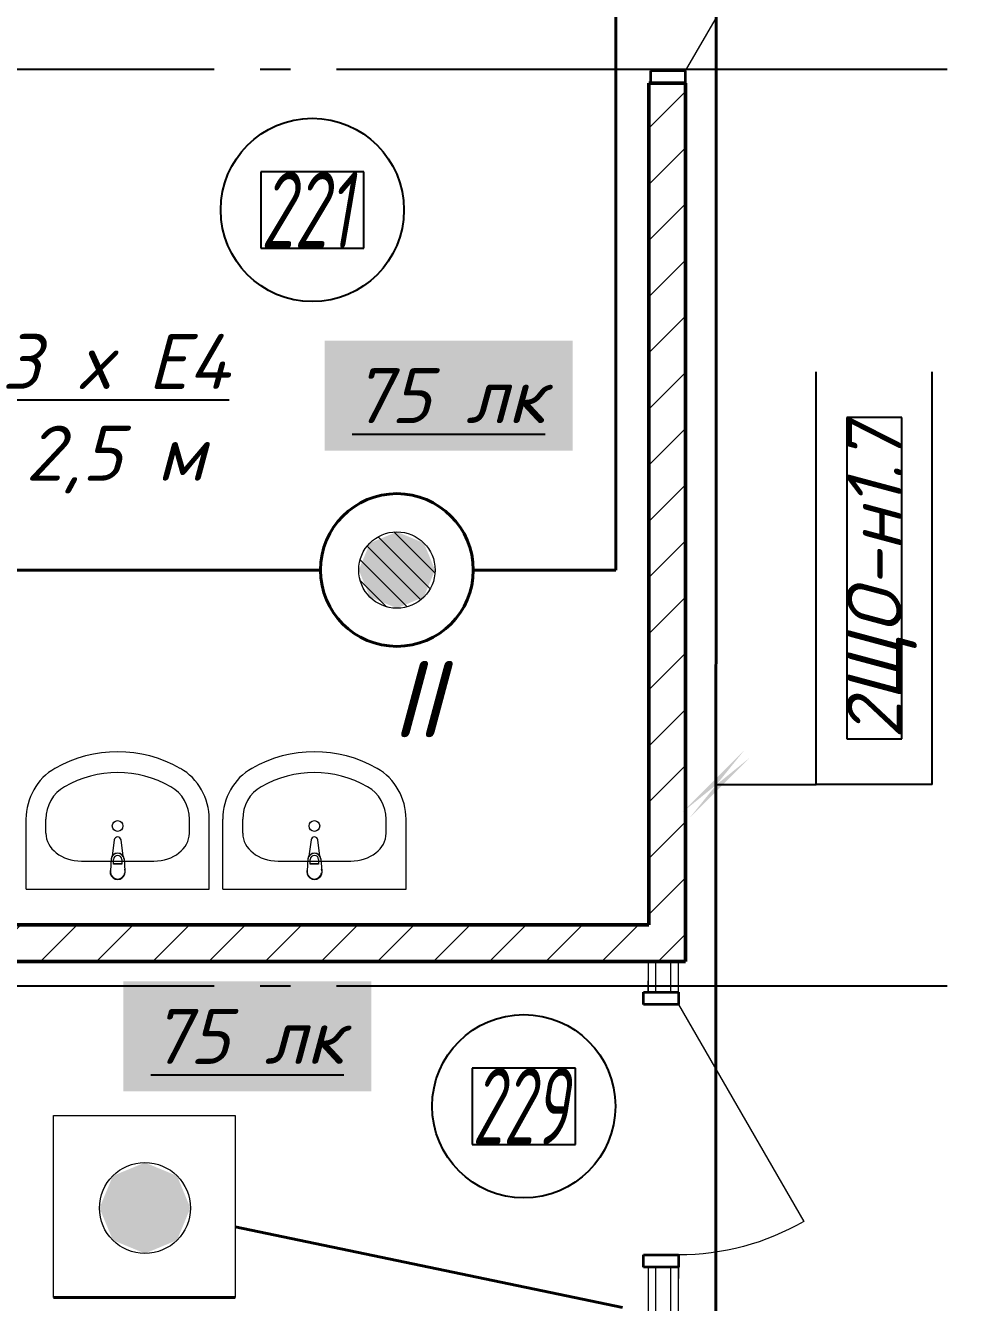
# Model space of a CAD drawing. Header units: millimetres. Extents: x 0 to 1286, y 0 to 420.
# Drawn here: x 348.01 to 378.46, y 179.23 to 221.03 of the extents above; entities that cross this region are included whole.
import ezdxf

# ---------------------------------------------------------------- set-up
doc = ezdxf.new("R2010")
doc.units = ezdxf.units.MM
doc.linetypes.add('ГОСТ 2.303 5', pattern=[24, 20, -1.5, 1, -1.5])
for name, color, linetype in [('Viewport1ForCustomObjects_0', 7, 'Continuous'), ('Viewport2ForCustomObjects_0', 7, 'Continuous'), ('Номер помещения', 7, 'Continuous'), ('СПКБ-0000-000-АР#002$0$Двери ArchiCAD', 7, 'Continuous'), ('СПКБ-0000-000-АР#002$0$Стены', 7, 'Continuous'), ('Строительные оси', 7, 'Continuous'), ('ЭО_РАБОЧЕЕ ОСВЕЩЕНИЕ', 7, 'Continuous')]:
    doc.layers.add(name, color=color, linetype=linetype)
for name, color, linetype, lineweight, true_color in [('СПКБ-0000-000-АР#002$0$Двери ArchiCAD_Ном._пера__161', 7, 'Continuous', 13, 0xe11606), ('СПКБ-0000-000-АР#002$0$Двери ArchiCAD_Ном._пера__23', 7, 'Continuous', 35, 0xff6600), ('СПКБ-0000-000-АР#002$0$Двери ArchiCAD_Ном._пера__3', 7, 'Continuous', 18, 0xff6600), ('СПКБ-0000-000-АР#002$0$Двери ArchiCAD_Ном._пера__58', 7, 'Continuous', 50, 0xdf0000), ('СПКБ-0000-000-АР#002$0$Стены_Ном._пера__161', 7, 'Continuous', 13, 0xe11606), ('СПКБ-0000-000-АР#002$0$Стены_Ном._пера__58', 7, 'Continuous', 50, 0xdf0000)]:
    doc.layers.add(name, color=color, linetype=linetype, lineweight=lineweight, true_color=true_color)
doc.layers.add('СПКБ-0000-000-АР#002$0$Сантехника_Ном._пера__6', color=5, linetype='Continuous', lineweight=9)
doc.layers.add('СПКБ-0000-000-АР#002$0$Стены_Ном._пера__20', color=1, linetype='Continuous', lineweight=20)
doc.styles.add('1.8', font='isocpeui.ttf', dxfattribs={"height": 1.8})
doc.styles.add('2.5', font='isocpeui.ttf')
doc.styles.add('CustomTextStyle110', font='isocpeui.ttf', dxfattribs={"height": 1.8})
doc.styles.add('CustomTextStyle28', font='isocpeui.ttf', dxfattribs={"width": 0.637778, "height": 2.5})
doc.styles.add('CustomTextStyle36', font='isocpeui.ttf', dxfattribs={"width": 0.592798, "height": 2.5})
pattern_1 = [(0, (0, 0), (0, 75), [0, -75])]
pattern_2 = [(45, (0, 0), (-91.9239, 91.9239), [])]

# ---------------------------------------------------------------- blocks, each defined once
blk = doc.blocks.new('*E728')
at = {"layer": 'Номер помещения', "color": 7, "linetype": 'Continuous', "true_color": 0xffffff}
for p, q in [((21.331, 95.51), (17.956, 95.51)), ((17.956, 95.51), (17.956, 93.01)), ((21.331, 93.01), (21.331, 95.51)), ((17.956, 93.01), (21.331, 93.01)), ((17.956, 93.01), (17.956, 93.01)), ((28.255, 66.173), (24.88, 66.173)), ((24.88, 66.173), (24.88, 63.673)), ((28.255, 63.673), (28.255, 66.173)), ((24.88, 63.673), (28.255, 63.673)), ((24.88, 63.673), (24.88, 63.673))]:
    blk.add_line(p, q, dxfattribs=at)
at = {"layer": 'Номер помещения', "color": 6, "linetype": 'Continuous'}
for centre in [(19.644, 94.26), (26.568, 64.923)]:
    blk.add_circle(centre, 3, dxfattribs=at)
at = {"layer": 'Строительные оси', "color": 3, "linetype": 'ГОСТ 2.303 5', "lineweight": 25}
for p, q in [((280.431, 98.857), (-283.569, 98.857)), ((280.431, 68.857), (-283.569, 68.857))]:
    blk.add_line(p, q, dxfattribs=at)
at = {"layer": 'ЭО_РАБОЧЕЕ ОСВЕЩЕНИЕ', "color": 5, "lineweight": 40}
for p, q in [((29.582, 82.475), (29.582, 110.531)), ((32.853, 55.544), (32.864, 110.531)), ((8.412, 82.475), (19.913, 82.475)), ((24.913, 82.475), (29.582, 82.475)), ((17.122, 60.975), (29.796, 58.335)), ((17.122, 58.666), (11.172, 58.666))]:
    blk.add_line(p, q, dxfattribs=at)
at = {"layer": 'ЭО_РАБОЧЕЕ ОСВЕЩЕНИЕ', "color": 5, "lineweight": 0}
for p, q in [((22.317, 83.721), (23.659, 82.38)), ((21.436, 83.256), (23.193, 81.499)), ((21.8, 83.565), (23.502, 81.863)), ((21.208, 82.81), (22.748, 81.271)), ((21.21, 82.135), (22.073, 81.272))]:
    blk.add_line(p, q, dxfattribs=at)
at = {"layer": 'ЭО_РАБОЧЕЕ ОСВЕЩЕНИЕ', "color": 7, "lineweight": 0}
for p, q in [((11.172, 64.616), (17.122, 64.616)), ((11.172, 58.666), (11.172, 64.616)), ((17.122, 64.616), (17.122, 58.666))]:
    blk.add_line(p, q, dxfattribs=at)
at = {"layer": 'ЭО_РАБОЧЕЕ ОСВЕЩЕНИЕ', "color": 5, "lineweight": 40}
blk.add_circle((22.413, 82.475), 2.5, dxfattribs=at)
at = {"layer": 'ЭО_РАБОЧЕЕ ОСВЕЩЕНИЕ', "color": 7, "lineweight": 0}
for centre, radius in [((22.413, 82.475), 1.25), ((14.164, 61.592), 1.488)]:
    blk.add_circle(centre, radius, dxfattribs=at)
at = {"layer": 'ЭО_РАБОЧЕЕ ОСВЕЩЕНИЕ', "color": 5, "lineweight": 0}
for points in [[(22.413, 83.725), (21.529, 83.359), (23.296, 83.359)], [(21.529, 83.359), (21.163, 82.475), (23.663, 82.475)], [(21.529, 83.359), (23.296, 83.359), (23.663, 82.475)], [(21.163, 82.475), (21.529, 81.591), (23.296, 81.591)], [(21.163, 82.475), (23.663, 82.475), (23.296, 81.591)], [(21.529, 81.591), (23.296, 81.591), (22.413, 81.225)], [(14.164, 63.079), (13.112, 62.643), (15.216, 62.643)], [(13.112, 62.643), (12.676, 61.592), (15.651, 61.592)], [(13.112, 62.643), (15.216, 62.643), (15.651, 61.592)], [(12.676, 61.592), (13.112, 60.54), (15.216, 60.54)], [(12.676, 61.592), (15.651, 61.592), (15.216, 60.54)], [(13.112, 60.54), (15.216, 60.54), (14.164, 60.104)]]:
    blk.add_solid(points, dxfattribs=at)
at = {"layer": 'Номер помещения', "linetype": 'Continuous'}
for s, style, width, p in [('221', 'CustomTextStyle28', 0.637778, (17.956, 93.01)), ('229', 'CustomTextStyle36', 0.592798, (24.88, 63.673))]:
    blk.add_text(s, height=2.5, dxfattribs=dict(at, style=style, width=width)).set_placement(p)
blk = doc.blocks.new('СПКБ-0000-000-АР#002$0$Однопольная Дверь 19_3')
at = {"layer": 'СПКБ-0000-000-АР#002$0$Двери ArchiCAD_Ном._пера__161', "color": 12, "linetype": 'Continuous', "lineweight": 13, "true_color": 0xe11606}
for p, q in [((-450, 0), (-487, 0)), ((-450, 0), (-450, -25)), ((450, 0), (450, -25)), ((450, 0), (487, 0)), ((-450, -25), (-450, -75)), ((450, -25), (450, -75)), ((-450, -75), (-450, -100)), ((450, -75), (450, -100)), ((-450, -100), (-487, -100)), ((450, -100), (487, -100))]:
    blk.add_line(p, q, dxfattribs=at)
at = {"layer": 'СПКБ-0000-000-АР#002$0$Двери ArchiCAD_Ном._пера__23', "color": 30, "linetype": 'Continuous', "lineweight": 35, "true_color": 0xff6600}
for p, q in [((-410, 0), (-450, 0)), ((-450, 0), (-450, -115)), ((-410, -115), (-410, 0)), ((450, 0), (410, 0)), ((410, 0), (410, -115)), ((450, -115), (450, 0)), ((-450, -115), (-410, -115)), ((410, -115), (450, -115))]:
    blk.add_line(p, q, dxfattribs=at)
at = {"layer": 'СПКБ-0000-000-АР#002$0$Двери ArchiCAD_Ном._пера__3', "color": 30, "linetype": 'Continuous', "lineweight": 18, "true_color": 0xff6600}
blk.add_line((410, 0), (-300.1, 410), dxfattribs=at)
blk.add_arc((410, 0), 820, 150, 180, dxfattribs=at)
blk = doc.blocks.new('СПКБ-0000-000-АР#002$0$Стена_30', base_point=(3063.4, 3459.3))
at = {"layer": 'СПКБ-0000-000-АР#002$0$Стены_Ном._пера__161', "linetype": 'Continuous', "lineweight": 13, "true_color": 0xe11606}
h = blk.add_hatch(dxfattribs=at)
h.set_pattern_fill('ГИПС', color=12, style=0, pattern_type=2)
h.set_pattern_definition(pattern_1)
h.paths.add_polyline_path([(3063.4, 6966.1), (3063.4, 6865.6), (3088.4, 6865.6), (3088.4, 6966.1)])
h = blk.add_hatch(dxfattribs=at)
h.set_pattern_fill('ГИПС', color=12, style=0, pattern_type=2)
h.set_pattern_definition(pattern_1)
h.paths.add_polyline_path([(3163.4, 6966.1), (3138.4, 6966.1), (3138.4, 6865.6), (3163.4, 6865.6)])
h = blk.add_hatch(dxfattribs=at)
h.set_pattern_fill('ГИПС', color=12, style=0, pattern_type=2)
h.set_pattern_definition(pattern_1)
h.paths.add_polyline_path([(3063.4, 4733.8), (3088.4, 4733.8), (3088.4, 5965.6), (3063.4, 5965.6)])
h = blk.add_hatch(dxfattribs=at)
h.set_pattern_fill('ГИПС', color=12, style=0, pattern_type=2)
h.set_pattern_definition(pattern_1)
h.paths.add_polyline_path([(3138.4, 5965.6), (3138.4, 4733.8), (3163.4, 4733.8), (3163.4, 5965.6)])
h = blk.add_hatch(dxfattribs=at)
h.set_pattern_fill('ГИПС', color=12, style=0, pattern_type=2)
h.set_pattern_definition(pattern_1)
h.paths.add_polyline_path([(3063.4, 3559.3), (3088.4, 3559.3), (3088.4, 3833.8), (3063.4, 3833.8)])
h = blk.add_hatch(dxfattribs=at)
h.set_pattern_fill('ГИПС', color=12, style=0, pattern_type=2)
h.set_pattern_definition(pattern_1)
h.paths.add_polyline_path([(3138.4, 3833.8), (3138.4, 3559.3), (3163.4, 3559.3), (3163.4, 3833.8)])
at = {"layer": 'СПКБ-0000-000-АР#002$0$Стены_Ном._пера__161', "color": 12, "linetype": 'Continuous', "lineweight": 13, "true_color": 0xe11606}
for p, q in [((3088.4, 6966.1), (3088.4, 6865.6)), ((3138.4, 6865.6), (3138.4, 6966.1)), ((3063.4, 6865.6), (3063.4, 6902.6)), ((3163.4, 6865.6), (3163.4, 6902.6)), ((3088.4, 6865.6), (3063.4, 6865.6)), ((3138.4, 6865.6), (3088.4, 6865.6)), ((3163.4, 6865.6), (3138.4, 6865.6)), ((3063.4, 5965.6), (3063.4, 5928.6)), ((3088.4, 5965.6), (3063.4, 5965.6)), ((3088.4, 5965.6), (3088.4, 4733.8)), ((3138.4, 5965.6), (3088.4, 5965.6)), ((3138.4, 4733.8), (3138.4, 5965.6)), ((3163.4, 5965.6), (3138.4, 5965.6)), ((3163.4, 5965.6), (3163.4, 5928.6)), ((3063.4, 4733.8), (3063.4, 4770.8)), ((3163.4, 4733.8), (3163.4, 4770.8)), ((3088.4, 4733.8), (3063.4, 4733.8)), ((3138.4, 4733.8), (3088.4, 4733.8)), ((3163.4, 4733.8), (3138.4, 4733.8)), ((3063.4, 3833.8), (3063.4, 3796.8)), ((3088.4, 3833.8), (3063.4, 3833.8)), ((3088.4, 3833.8), (3088.4, 3559.3)), ((3138.4, 3833.8), (3088.4, 3833.8)), ((3138.4, 3559.3), (3138.4, 3833.8)), ((3163.4, 3833.8), (3138.4, 3833.8)), ((3163.4, 3833.8), (3163.4, 3796.8))]:
    blk.add_line(p, q, dxfattribs=at)
at = {"layer": 'СПКБ-0000-000-АР#002$0$Стены_Ном._пера__161', "color": 12, "linetype": 'Continuous', "lineweight": 13, "true_color": 0xe11606, "flags": 128}
for points in [[(3163.4, 6966.1), (3063.4, 6966.1)], [(3063.4, 6966.1), (3063.4, 6865.6)], [(3163.4, 6865.6), (3163.4, 6966.1)], [(3063.4, 5965.6), (3063.4, 4733.8)], [(3163.4, 4733.8), (3163.4, 5965.6)], [(3063.4, 3833.8), (3063.4, 3559.3)], [(3163.4, 3559.3), (3163.4, 3833.8)], [(3088.4, 3559.3), (3138.4, 3559.3)]]:
    blk.add_lwpolyline(points, dxfattribs=at)
at = {"layer": 'СПКБ-0000-000-АР#002$0$Двери ArchiCAD', "color": 21, "linetype": 'Continuous', "lineweight": 18, "true_color": 0xff9955, "xscale": -1, "zscale": 1000, "rotation": 270}
blk.add_blockref('СПКБ-0000-000-АР#002$0$Однопольная Дверь 19_3', (3163.4, 6415.6), dxfattribs=at)
at = {"layer": 'СПКБ-0000-000-АР#002$0$Двери ArchiCAD', "color": 21, "linetype": 'Continuous', "lineweight": 18, "true_color": 0xff9955, "zscale": 1000, "rotation": 270}
blk.add_blockref('СПКБ-0000-000-АР#002$0$Однопольная Дверь 19_3', (3163.4, 4283.8), dxfattribs=at)
blk = doc.blocks.new('СПКБ-0000-000-АР#002$0$Однопольная Дверь 19')
at = {"layer": 'СПКБ-0000-000-АР#002$0$Двери ArchiCAD_Ном._пера__23', "color": 30, "linetype": 'Continuous', "lineweight": 35, "true_color": 0xff6600}
for p, q in [((-460, 0), (-500, 0)), ((-500, 0), (-500, -115)), ((-460, -115), (-460, 0)), ((500, 0), (460, 0)), ((460, 0), (460, -115)), ((500, -115), (500, 0)), ((-500, -115), (-460, -115)), ((460, -115), (500, -115))]:
    blk.add_line(p, q, dxfattribs=at)
at = {"layer": 'СПКБ-0000-000-АР#002$0$Двери ArchiCAD_Ном._пера__3', "color": 30, "linetype": 'Continuous', "lineweight": 18, "true_color": 0xff6600}
blk.add_line((460, 0), (-336.7, 460), dxfattribs=at)
blk.add_arc((460, 0), 920, 150, 180, dxfattribs=at)
at = {"layer": 'СПКБ-0000-000-АР#002$0$Двери ArchiCAD_Ном._пера__58', "color": 12, "linetype": 'Continuous', "lineweight": 50, "true_color": 0xdf0000}
for p, q in [((-500, 0), (-537, 0)), ((-500, 0), (-500, -115)), ((500, 0), (500, -115)), ((500, 0), (537, 0)), ((-500, -120), (-537, -120)), ((-500, -115), (-500, -120)), ((500, -115), (500, -120)), ((500, -120), (537, -120))]:
    blk.add_line(p, q, dxfattribs=at)
blk = doc.blocks.new('СПКБ-0000-000-АР#002$0$Стена_31', base_point=(3066.4, 7026.1))
at = {"layer": 'СПКБ-0000-000-АР#002$0$Стены_Ном._пера__20', "linetype": 'Continuous', "lineweight": 20}
h = blk.add_hatch(dxfattribs=at)
h.set_pattern_fill('КИРПИЧ_ОБЫКНОВЕННЫЙ', color=1, style=0, pattern_type=2)
h.set_pattern_definition(pattern_2)
h.paths.add_polyline_path([(3066.4, 7086.1), (3186.4, 6966.1), (3186.4, 9841.2), (3071.4, 9841.2), (3066.4, 9841.2)])
at = {"layer": 'СПКБ-0000-000-АР#002$0$Стены_Ном._пера__58', "color": 12, "linetype": 'Continuous', "lineweight": 50, "true_color": 0xdf0000}
for p, q in [((3066.4, 9841.2), (3066.4, 9804.2)), ((3071.4, 9841.2), (3066.4, 9841.2)), ((3186.4, 9841.2), (3071.4, 9841.2)), ((3186.4, 9841.2), (3186.4, 9804.2))]:
    blk.add_line(p, q, dxfattribs=at)
at = {"layer": 'СПКБ-0000-000-АР#002$0$Стены_Ном._пера__58', "color": 12, "linetype": 'Continuous', "lineweight": 50, "true_color": 0xdf0000, "flags": 128}
for points in [[(3066.4, 9841.2), (3066.4, 7086.1)], [(3186.4, 6966.1), (3186.4, 9841.2)]]:
    blk.add_lwpolyline(points, dxfattribs=at)
at = {"layer": 'СПКБ-0000-000-АР#002$0$Двери ArchiCAD', "color": 21, "linetype": 'Continuous', "lineweight": 18, "true_color": 0xff9955, "zscale": 1000, "rotation": 270}
blk.add_blockref('СПКБ-0000-000-АР#002$0$Однопольная Дверь 19', (3186.4, 10341.2), dxfattribs=at)
blk = doc.blocks.new('СПКБ-0000-000-АР#002$0$Стена_45', base_point=(-233.6, 7026.1))
at = {"layer": 'СПКБ-0000-000-АР#002$0$Стены_Ном._пера__20', "linetype": 'Continuous', "lineweight": 20}
h = blk.add_hatch(dxfattribs=at)
h.set_pattern_fill('КИРПИЧ_ОБЫКНОВЕННЫЙ', color=1, style=0, pattern_type=2)
h.set_pattern_definition(pattern_2)
h.paths.add_polyline_path([(-156.9, 6966.1), (-156.9, 7086.1), (-233.6, 7086.1), (-233.6, 6966.1)])
h = blk.add_hatch(dxfattribs=at)
h.set_pattern_fill('КИРПИЧ_ОБЫКНОВЕННЫЙ', color=1, style=0, pattern_type=2)
h.set_pattern_definition(pattern_2)
h.paths.add_polyline_path([(3186.4, 6966.1), (3066.4, 7086.1), (243.1, 7086.1), (243.1, 6966.1)])
at = {"layer": 'СПКБ-0000-000-АР#002$0$Стены_Ном._пера__58', "color": 12, "linetype": 'Continuous', "lineweight": 50, "true_color": 0xdf0000, "flags": 128}
for points in [[(-156.9, 7086.1), (-233.6, 7086.1)], [(-233.6, 7086.1), (-233.6, 6966.1)], [(3066.4, 7086.1), (243.1, 7086.1)], [(-233.6, 6966.1), (-156.9, 6966.1)], [(243.1, 6966.1), (3186.4, 6966.1)]]:
    blk.add_lwpolyline(points, dxfattribs=at)
blk = doc.blocks.new('СПКБ-0000-000-АР#002$0$Basin 02 70')
at = {"layer": 'СПКБ-0000-000-АР#002$0$Сантехника_Ном._пера__6', "color": 5, "linetype": 'Continuous', "lineweight": 9}
for p, q in [((-300, 0), (-300, -229.1)), ((300, 0), (-300, 0)), ((300, 0), (300, -229.1)), ((-23.9, -59), (-23.8, -53.9)), ((-21, -99.3), (-23.9, -59)), ((-13.6, -97.1), (-13.6, -82.2)), ((-13.6, -82.2), (13.6, -82.2)), ((-13.6, -82.9), (13.6, -82.9)), ((13.6, -82.2), (13.6, -97.1)), ((21, -99.3), (23.9, -59)), ((23.9, -59), (23.8, -54)), ((-118.8, -92.3), (-118.8, -92.3)), ((118.8, -92.3), (-118.8, -92.3)), ((-17.7, -108.8), (-11.1, -161.7)), ((11.1, -161.7), (17.7, -108.8)), ((-234.8, -183.3), (-234.8, -229.1)), ((234.8, -183.3), (234.8, -229.1))]:
    blk.add_line(p, q, dxfattribs=at)
blk.add_circle((0, -207.1), 17.5, dxfattribs=at)
for centre, radius, start, end in [((0, -57.3), 25, 339.2856, 200.7144), ((0, -57.3), 24, 7.8374, 171.8967), ((0, -96.7), 21.1, 185.1696, 354.8304), ((0, -97.4), 21.1, 185.1696, 354.8304), ((0, -97.1), 13.6, 180, 0), ((0, -160.3), 11.2, 187.1389, 352.8611)]:
    blk.add_arc(centre, radius, start, end, dxfattribs=at)
for centre, major_axis, ratio, start_param, end_param in [((-118.8, -183.3), (-116, 0), 0.784675, 4.712389, 6.283185), ((118.8, -183.3), (-116, 0), 0.784675, 3.141593, 4.712389), ((-118.9, -229.1), (0, -189.4), 0.956522, 4.712389, 5.78621), ((-118.9, -229.1), (0, -121.2), 0.956522, 4.712389, 5.78621), ((118.9, -229.1), (0, -121.2), 0.956522, 0.496975, 1.570796), ((118.9, -229.1), (0, -189.4), 0.956522, 0.496975, 1.570796), ((0, 0), (0, -381.8), 0.956522, 5.78621, 6.78016), ((0, 0), (0, -450), 0.956522, 5.78621, 6.78016)]:
    blk.add_ellipse(centre, major_axis=major_axis, ratio=ratio, start_param=start_param, end_param=end_param, dxfattribs=at)
blk = doc.blocks.new('*E727')
at = {"layer": 'СПКБ-0000-000-АР#002$0$Сантехника_Ном._пера__6', "color": 5, "linetype": 'Continuous', "lineweight": 9, "xscale": 0.01, "yscale": 0.01, "zscale": 10, "rotation": 180}
for p in [(289.588, 120.683), (296.03, 120.683)]:
    blk.add_blockref('СПКБ-0000-000-АР#002$0$Basin 02 70', p, dxfattribs=at)
at = {"layer": 'СПКБ-0000-000-АР#002$0$Стены', "color": 12, "lineweight": 50, "true_color": 0xdf0000, "xscale": 0.01, "yscale": 0.01, "zscale": 0.01}
for name, p in [('СПКБ-0000-000-АР#002$0$Стена_31', (306.983, 118.918)), ('СПКБ-0000-000-АР#002$0$Стена_45', (273.982, 118.918))]:
    blk.add_blockref(name, p, dxfattribs=at)
at = {"layer": 'СПКБ-0000-000-АР#002$0$Стены', "color": 12, "lineweight": 13, "true_color": 0xe11606, "xscale": 0.01, "yscale": 0.01, "zscale": 0.01}
blk.add_blockref('СПКБ-0000-000-АР#002$0$Стена_30', (306.953, 83.25), dxfattribs=at)
blk = doc.blocks.new('CustomObjectsInViewport1_0')
at = {"layer": 'ЭО_РАБОЧЕЕ ОСВЕЩЕНИЕ'}
for p, q in [((373.898, 196.178), (373.898, 209.696)), ((377.698, 196.178), (377.698, 209.696)), ((370.632, 196.178), (373.898, 196.178)), ((377.698, 196.178), (373.898, 196.178))]:
    blk.add_line(p, q, dxfattribs=at)
at = {"layer": 'ЭО_РАБОЧЕЕ ОСВЕЩЕНИЕ', "color": 7, "true_color": 0xffffff}
for p, q in [((376.698, 208.196), (374.898, 208.196)), ((374.898, 208.196), (374.898, 197.678)), ((376.698, 197.678), (376.698, 208.196)), ((374.898, 197.678), (376.698, 197.678)), ((376.698, 197.678), (376.698, 197.678))]:
    blk.add_line(p, q, dxfattribs=at)
at = {"layer": 'ЭО_РАБОЧЕЕ ОСВЕЩЕНИЕ'}
blk.add_solid([(371.526, 197.284), (369.526, 195.284), (369.738, 195.072), (371.738, 197.072)], dxfattribs=at)
at = {"layer": 'ЭО_РАБОЧЕЕ ОСВЕЩЕНИЕ', "style": 'CustomTextStyle110'}
blk.add_text('2ЩO-н1.7', height=1.8, rotation=90, dxfattribs=at).set_placement((376.698, 197.678))

msp = doc.modelspace()

# ---------------------------------------------------------------- block references
msp.add_blockref('*E727', (61.438, 72.071))
at = {"layer": 'Viewport1ForCustomObjects_0'}
msp.add_blockref('CustomObjectsInViewport1_0', (0, 0), dxfattribs=at)
at = {"layer": 'Viewport2ForCustomObjects_0'}
msp.add_blockref('*E728', (337.756, 120.729), dxfattribs=at)

# ---------------------------------------------------------------- texts
at = {"layer": 'ЭО_РАБОЧЕЕ ОСВЕЩЕНИЕ', "attachment_point": 5}
for s, insert, char_height, style in [('{\\L3 x Е4\\P}2,5 м', (350.955, 208.32), 1.8, '1.8'), ('II', (360.818, 198.981), 2.5, '2.5')]:
    msp.add_mtext(s, dxfattribs=dict(at, insert=insert, char_height=char_height, style=style))
at = {"layer": 'ЭО_РАБОЧЕЕ ОСВЕЩЕНИЕ', "char_height": 1.8, "attachment_point": 5, "style": '1.8', "bg_fill": 1, "box_fill_scale": 1.5, "bg_fill_color": 7, "bg_fill_true_color": 16777215, "bg_fill_transparency": 0}
for insert in [(361.867, 208.912), (355.274, 187.939)]:
    msp.add_mtext('{\\L75 лк}', dxfattribs=dict(at, insert=insert))

doc.saveas('drawing.dxf')
